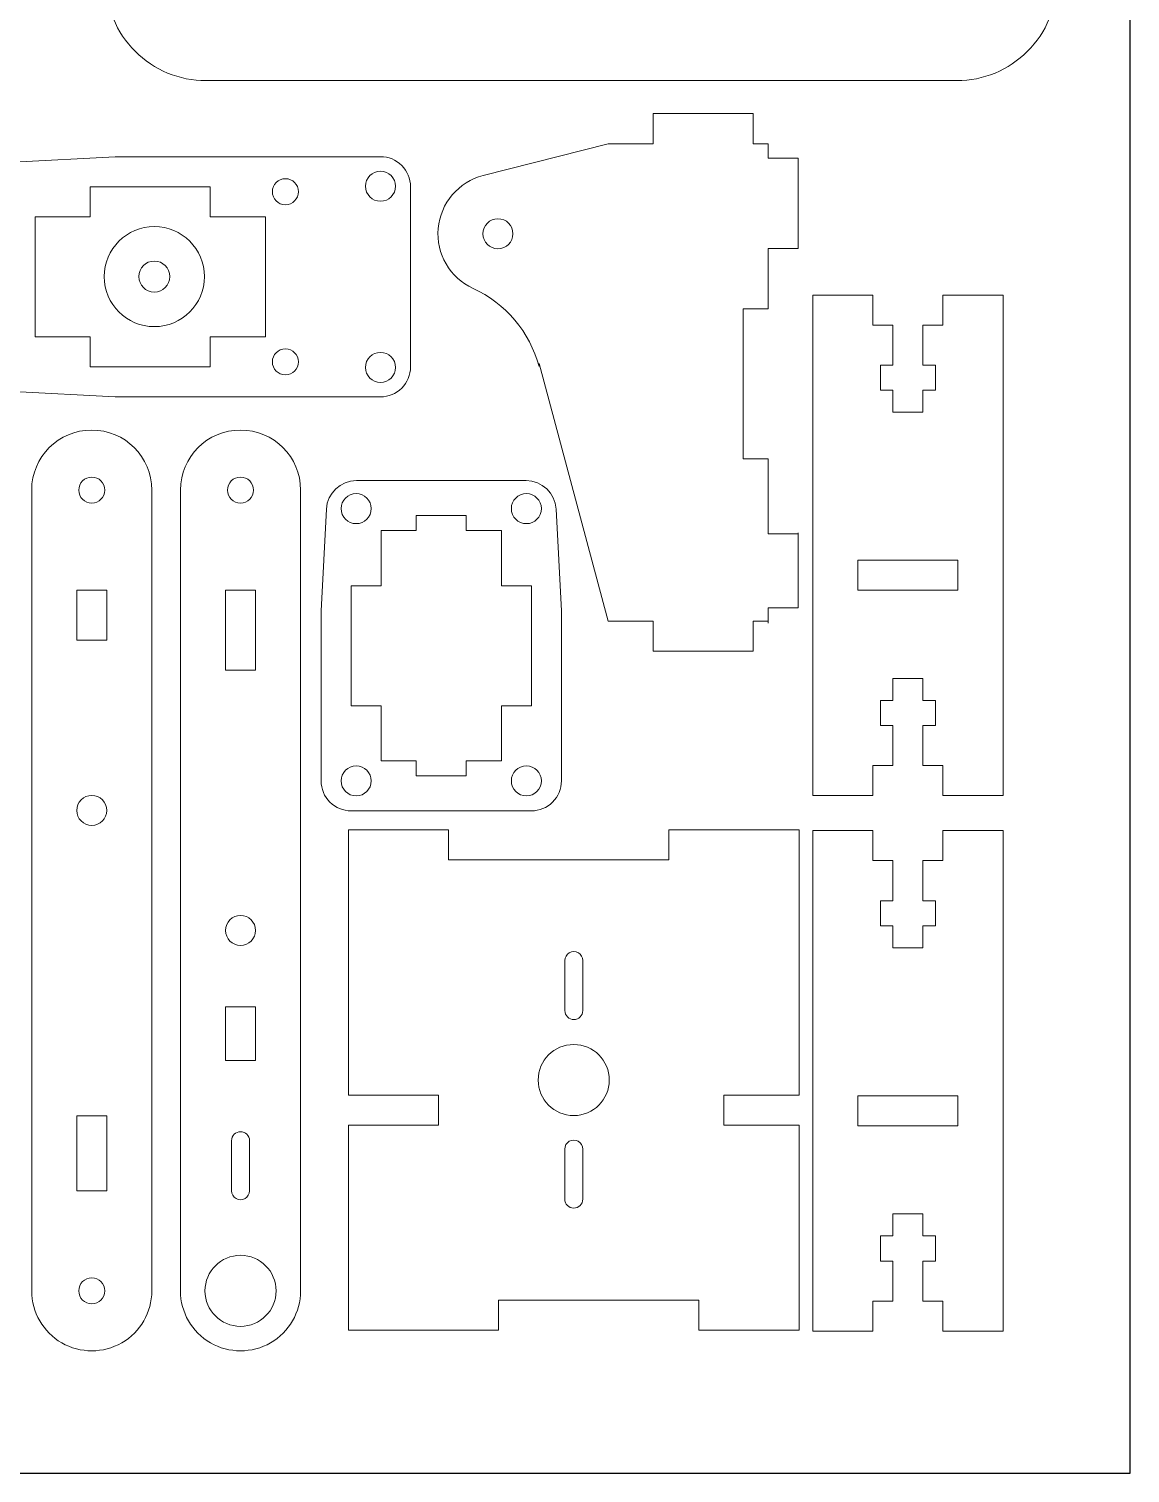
# Model space of a CAD drawing. Header units: centimetres. Extents: x -33.6 to 27.4, y -11.2 to 19.3.
# Drawn here: x 16.38 to 27.38, y -11.21 to 3.22 of the extents above; entities that cross this region are included whole.
import ezdxf

# ---------------------------------------------------------------- set-up
doc = ezdxf.new("R2010")
doc.units = ezdxf.units.CM
doc.header["$MEASUREMENT"] = 0
doc.layers.add('Default', color=7, linetype='Continuous')
doc.layers.add('Layer 1', color=7, linetype='Continuous')

msp = doc.modelspace()

# ---------------------------------------------------------------- linework, layer by layer
msp.add_lwpolyline([(-33.579, -11.212), (27.381, -11.212), (27.381, 19.268), (-33.579, 19.268)], close=True)
at = {"layer": 'Default', "color": 4, "lineweight": 0}
for points, knots in [([(17.15, 3.7), (17.15, 3.435), (17.255, 3.18), (17.443, 2.993), (17.443, 2.993), (17.63, 2.805), (17.885, 2.7), (18.15, 2.7)], [0, 0, 0, 0, 0.333333, 0.333333, 0.333333, 0.333333, 1, 1, 1, 1]), ([(25.65, 2.7), (25.915, 2.7), (26.169, 2.805), (26.357, 2.993), (26.357, 2.993), (26.544, 3.18), (26.65, 3.435), (26.65, 3.7)], [0, 0, 0, 0, 0.333333, 0.333333, 0.333333, 0.333333, 1, 1, 1, 1]), ([(20.194, 1.64), (20.194, 1.72), (20.162, 1.796), (20.106, 1.852), (20.106, 1.852), (20.05, 1.909), (19.974, 1.94), (19.894, 1.94)], [0, 0, 0, 0, 0.333333, 0.333333, 0.333333, 0.333333, 1, 1, 1, 1]), ([(20.919, 1.751), (20.673, 1.688), (20.493, 1.477), (20.47, 1.223), (20.47, 1.223), (20.447, 0.97), (20.587, 0.73), (20.818, 0.624)], [0, 0, 0, 0, 0.333333, 0.333333, 0.333333, 0.333333, 1, 1, 1, 1]), ([(19.894, -0.46), (19.974, -0.46), (20.05, -0.428), (20.106, -0.372), (20.106, -0.372), (20.162, -0.316), (20.194, -0.239), (20.194, -0.16)], [0, 0, 0, 0, 0.333333, 0.333333, 0.333333, 0.333333, 1, 1, 1, 1]), ([(19.096, -1.391), (19.096, -1.059), (18.827, -0.791), (18.496, -0.791), (18.496, -0.791), (18.164, -0.791), (17.896, -1.059), (17.896, -1.391)], [0, 0, 0, 0, 0.333333, 0.333333, 0.333333, 0.333333, 1, 1, 1, 1]), ([(19.301, -4.296), (19.301, -4.376), (19.332, -4.452), (19.389, -4.508), (19.389, -4.508), (19.445, -4.564), (19.521, -4.596), (19.601, -4.596)], [0, 0, 0, 0, 0.333333, 0.333333, 0.333333, 0.333333, 1, 1, 1, 1]), ([(21.401, -4.596), (21.48, -4.596), (21.557, -4.564), (21.613, -4.508), (21.613, -4.508), (21.669, -4.452), (21.701, -4.376), (21.701, -4.296)], [0, 0, 0, 0, 0.333333, 0.333333, 0.333333, 0.333333, 1, 1, 1, 1]), ([(17.896, -9.391), (17.896, -9.605), (18.01, -9.803), (18.196, -9.91), (18.196, -9.91), (18.381, -10.017), (18.61, -10.017), (18.796, -9.91), (18.796, -9.91), (18.981, -9.803), (19.096, -9.605), (19.096, -9.391)], [0, 0, 0, 0, 0.25, 0.25, 0.25, 0.25, 0.5, 0.5, 0.5, 0.5, 1, 1, 1, 1])]:
    msp.add_open_spline(points, degree=3, knots=knots, dxfattribs=at)
for points in [[(18.15, 2.7), (18.15, 2.7), (25.65, 2.7), (25.65, 2.7)], [(22.617, 2.37), (22.617, 2.37), (23.617, 2.37), (23.617, 2.37)], [(22.617, 2.07), (22.617, 2.07), (22.617, 2.37), (22.617, 2.37)], [(23.617, 2.07), (23.617, 2.07), (23.617, 2.37), (23.617, 2.37)], [(22.167, 2.07), (22.167, 2.07), (20.919, 1.751), (20.919, 1.751)], [(22.167, 2.07), (22.167, 2.07), (22.617, 2.07), (22.617, 2.07)], [(23.767, 2.07), (23.767, 2.07), (23.617, 2.07), (23.617, 2.07)], [(23.767, 2.07), (23.767, 2.07), (23.767, 1.924), (23.767, 1.924)], [(17.244, 1.94), (17.244, 1.94), (16.228, 1.887), (16.228, 1.887)], [(19.894, 1.94), (19.894, 1.94), (17.244, 1.94), (17.244, 1.94)], [(23.767, 1.924), (23.767, 1.924), (24.067, 1.924), (24.067, 1.924)], [(24.067, 1.024), (24.067, 1.024), (24.067, 1.924), (24.067, 1.924)], [(20.194, -0.16), (20.194, -0.16), (20.194, 1.64), (20.194, 1.64)], [(23.767, 1.024), (23.767, 1.024), (23.767, 0.42), (23.767, 0.42)], [(23.767, 1.024), (23.767, 1.024), (24.067, 1.024), (24.067, 1.024)], [(21.478, -0.157), (21.385, 0.189), (21.143, 0.475), (20.818, 0.624)], [(24.212, 0.558), (24.212, 0.558), (24.212, -4.442), (24.212, -4.442)], [(24.812, 0.558), (24.812, 0.558), (24.212, 0.558), (24.212, 0.558)], [(24.812, 0.558), (24.812, 0.558), (24.812, 0.258), (24.812, 0.258)], [(26.112, 0.558), (26.112, 0.558), (25.512, 0.558), (25.512, 0.558)], [(25.512, 0.258), (25.512, 0.258), (25.512, 0.558), (25.512, 0.558)], [(26.112, -4.442), (26.112, -4.442), (26.112, 0.558), (26.112, 0.558)], [(23.767, 0.42), (23.767, 0.42), (23.517, 0.42), (23.517, 0.42)], [(23.517, 0.42), (23.517, 0.42), (23.517, -1.08), (23.517, -1.08)], [(24.812, 0.258), (24.812, 0.258), (25.012, 0.258), (25.012, 0.258)], [(25.012, 0.258), (25.012, 0.258), (25.012, -0.142), (25.012, -0.142)], [(25.312, 0.258), (25.312, 0.258), (25.512, 0.258), (25.512, 0.258)], [(25.312, -0.142), (25.312, -0.142), (25.312, 0.258), (25.312, 0.258)], [(21.478, -0.127), (21.478, -0.127), (22.167, -2.7), (22.167, -2.7)], [(24.887, -0.142), (24.887, -0.142), (24.887, -0.392), (24.887, -0.392)], [(25.012, -0.142), (25.012, -0.142), (24.887, -0.142), (24.887, -0.142)], [(25.437, -0.142), (25.437, -0.142), (25.312, -0.142), (25.312, -0.142)], [(25.437, -0.392), (25.437, -0.392), (25.437, -0.142), (25.437, -0.142)], [(17.244, -0.46), (17.244, -0.46), (16.228, -0.406), (16.228, -0.406)], [(24.887, -0.392), (24.887, -0.392), (25.012, -0.392), (25.012, -0.392)], [(25.012, -0.392), (25.012, -0.392), (25.012, -0.612), (25.012, -0.612)], [(25.312, -0.612), (25.312, -0.612), (25.312, -0.392), (25.312, -0.392)], [(25.312, -0.392), (25.312, -0.392), (25.437, -0.392), (25.437, -0.392)], [(17.244, -0.46), (17.244, -0.46), (19.894, -0.46), (19.894, -0.46)], [(25.012, -0.612), (25.012, -0.612), (25.312, -0.612), (25.312, -0.612)], [(23.517, -1.08), (23.517, -1.08), (23.767, -1.08), (23.767, -1.08)], [(23.767, -1.08), (23.767, -1.08), (23.767, -1.58), (23.767, -1.58)], [(19.654, -1.296), (19.494, -1.296), (19.362, -1.421), (19.354, -1.58)], [(21.348, -1.296), (21.348, -1.296), (19.654, -1.296), (19.654, -1.296)], [(21.647, -1.58), (21.639, -1.421), (21.507, -1.296), (21.348, -1.296)], [(17.896, -9.391), (17.896, -9.391), (17.896, -1.391), (17.896, -1.391)], [(19.096, -1.391), (19.096, -1.391), (19.096, -9.391), (19.096, -9.391)], [(19.301, -2.596), (19.301, -2.596), (19.354, -1.58), (19.354, -1.58)], [(21.701, -2.596), (21.701, -2.596), (21.647, -1.58), (21.647, -1.58)], [(23.767, -1.58), (23.767, -1.58), (23.767, -1.828), (23.767, -1.828)], [(23.767, -1.828), (23.767, -1.828), (24.067, -1.828), (24.067, -1.828)], [(24.067, -2.568), (24.067, -2.568), (24.067, -1.818), (24.067, -1.818)], [(19.301, -2.596), (19.301, -2.596), (19.301, -4.296), (19.301, -4.296)], [(21.701, -4.296), (21.701, -4.296), (21.701, -2.596), (21.701, -2.596)], [(23.767, -2.568), (23.767, -2.568), (23.767, -2.72), (23.767, -2.72)], [(23.767, -2.568), (23.767, -2.568), (24.067, -2.568), (24.067, -2.568)], [(22.167, -2.7), (22.167, -2.7), (22.617, -2.7), (22.617, -2.7)], [(22.617, -2.7), (22.617, -2.7), (22.617, -3), (22.617, -3)], [(23.767, -2.7), (23.767, -2.7), (23.617, -2.7), (23.617, -2.7)], [(23.617, -2.7), (23.617, -2.7), (23.617, -3), (23.617, -3)], [(23.617, -3), (23.617, -3), (22.617, -3), (22.617, -3)], [(25.012, -3.272), (25.012, -3.272), (25.312, -3.272), (25.312, -3.272)], [(25.012, -3.492), (25.012, -3.492), (25.012, -3.272), (25.012, -3.272)], [(25.312, -3.272), (25.312, -3.272), (25.312, -3.492), (25.312, -3.492)], [(24.887, -3.492), (24.887, -3.492), (25.012, -3.492), (25.012, -3.492)], [(24.887, -3.742), (24.887, -3.742), (24.887, -3.492), (24.887, -3.492)], [(25.312, -3.492), (25.312, -3.492), (25.437, -3.492), (25.437, -3.492)], [(25.437, -3.492), (25.437, -3.492), (25.437, -3.742), (25.437, -3.742)], [(25.012, -3.742), (25.012, -3.742), (24.887, -3.742), (24.887, -3.742)], [(25.012, -4.142), (25.012, -4.142), (25.012, -3.742), (25.012, -3.742)], [(25.437, -3.742), (25.437, -3.742), (25.312, -3.742), (25.312, -3.742)], [(25.312, -3.742), (25.312, -3.742), (25.312, -4.142), (25.312, -4.142)], [(24.812, -4.142), (24.812, -4.142), (25.012, -4.142), (25.012, -4.142)], [(24.812, -4.442), (24.812, -4.442), (24.812, -4.142), (24.812, -4.142)], [(25.312, -4.142), (25.312, -4.142), (25.512, -4.142), (25.512, -4.142)], [(25.512, -4.142), (25.512, -4.142), (25.512, -4.442), (25.512, -4.442)], [(24.212, -4.442), (24.212, -4.442), (24.812, -4.442), (24.812, -4.442)], [(25.512, -4.442), (25.512, -4.442), (26.112, -4.442), (26.112, -4.442)], [(19.601, -4.596), (19.601, -4.596), (21.401, -4.596), (21.401, -4.596)], [(24.212, -4.793), (24.212, -4.793), (24.212, -9.793), (24.212, -9.793)], [(24.812, -4.793), (24.812, -4.793), (24.212, -4.793), (24.212, -4.793)], [(24.812, -4.793), (24.812, -4.793), (24.812, -5.093), (24.812, -5.093)], [(26.112, -4.793), (26.112, -4.793), (25.512, -4.793), (25.512, -4.793)], [(25.512, -5.093), (25.512, -5.093), (25.512, -4.793), (25.512, -4.793)], [(26.112, -9.793), (26.112, -9.793), (26.112, -4.793), (26.112, -4.793)], [(24.812, -5.093), (24.812, -5.093), (25.012, -5.093), (25.012, -5.093)], [(25.012, -5.093), (25.012, -5.093), (25.012, -5.493), (25.012, -5.493)], [(25.312, -5.093), (25.312, -5.093), (25.512, -5.093), (25.512, -5.093)], [(25.312, -5.493), (25.312, -5.493), (25.312, -5.093), (25.312, -5.093)], [(24.887, -5.493), (24.887, -5.493), (24.887, -5.743), (24.887, -5.743)], [(25.012, -5.493), (25.012, -5.493), (24.887, -5.493), (24.887, -5.493)], [(25.437, -5.493), (25.437, -5.493), (25.312, -5.493), (25.312, -5.493)], [(25.437, -5.743), (25.437, -5.743), (25.437, -5.493), (25.437, -5.493)], [(24.887, -5.743), (24.887, -5.743), (25.012, -5.743), (25.012, -5.743)], [(25.012, -5.743), (25.012, -5.743), (25.012, -5.963), (25.012, -5.963)], [(25.312, -5.963), (25.312, -5.963), (25.312, -5.743), (25.312, -5.743)], [(25.312, -5.743), (25.312, -5.743), (25.437, -5.743), (25.437, -5.743)], [(25.012, -5.963), (25.012, -5.963), (25.312, -5.963), (25.312, -5.963)], [(20.474, -7.435), (20.474, -7.435), (19.574, -7.435), (19.574, -7.435)], [(20.474, -7.735), (20.474, -7.735), (20.474, -7.435), (20.474, -7.435)], [(23.324, -7.435), (23.324, -7.435), (24.074, -7.435), (24.074, -7.435)], [(23.324, -7.435), (23.324, -7.435), (23.324, -7.735), (23.324, -7.735)], [(19.574, -7.735), (19.574, -7.735), (19.574, -9.785), (19.574, -9.785)], [(20.474, -7.735), (20.474, -7.735), (19.574, -7.735), (19.574, -7.735)], [(23.324, -7.735), (23.324, -7.735), (24.074, -7.735), (24.074, -7.735)], [(24.074, -9.785), (24.074, -9.785), (24.074, -7.735), (24.074, -7.735)], [(25.012, -8.623), (25.012, -8.623), (25.312, -8.623), (25.312, -8.623)], [(25.012, -8.843), (25.012, -8.843), (25.012, -8.623), (25.012, -8.623)], [(25.312, -8.623), (25.312, -8.623), (25.312, -8.843), (25.312, -8.843)], [(24.887, -8.843), (24.887, -8.843), (25.012, -8.843), (25.012, -8.843)], [(24.887, -9.093), (24.887, -9.093), (24.887, -8.843), (24.887, -8.843)], [(25.312, -8.843), (25.312, -8.843), (25.437, -8.843), (25.437, -8.843)], [(25.437, -8.843), (25.437, -8.843), (25.437, -9.093), (25.437, -9.093)], [(25.012, -9.093), (25.012, -9.093), (24.887, -9.093), (24.887, -9.093)], [(25.012, -9.493), (25.012, -9.493), (25.012, -9.093), (25.012, -9.093)], [(25.437, -9.093), (25.437, -9.093), (25.312, -9.093), (25.312, -9.093)], [(25.312, -9.093), (25.312, -9.093), (25.312, -9.493), (25.312, -9.493)], [(24.812, -9.493), (24.812, -9.493), (25.012, -9.493), (25.012, -9.493)], [(24.812, -9.793), (24.812, -9.793), (24.812, -9.493), (24.812, -9.493)], [(25.312, -9.493), (25.312, -9.493), (25.512, -9.493), (25.512, -9.493)], [(25.512, -9.493), (25.512, -9.493), (25.512, -9.793), (25.512, -9.793)], [(24.212, -9.793), (24.212, -9.793), (24.812, -9.793), (24.812, -9.793)], [(25.512, -9.793), (25.512, -9.793), (26.112, -9.793), (26.112, -9.793)]]:
    msp.add_open_spline(points, degree=3, dxfattribs=at)
at = {"layer": 'Default', "color": 1, "lineweight": 0}
for points, knots in [([(19.744, 1.645), (19.744, 1.562), (19.811, 1.495), (19.894, 1.495), (19.894, 1.495), (19.977, 1.495), (20.044, 1.562), (20.044, 1.645), (20.044, 1.645), (20.044, 1.728), (19.977, 1.795), (19.894, 1.795), (19.894, 1.795), (19.811, 1.795), (19.744, 1.728), (19.744, 1.645)], [0, 0, 0, 0, 0.2, 0.2, 0.2, 0.2, 0.4, 0.4, 0.4, 0.4, 0.6, 0.6, 0.6, 0.6, 1, 1, 1, 1]), ([(18.814, 1.59), (18.814, 1.519), (18.872, 1.46), (18.944, 1.46), (18.944, 1.46), (19.016, 1.46), (19.074, 1.519), (19.074, 1.59), (19.074, 1.59), (19.074, 1.662), (19.016, 1.72), (18.944, 1.72), (18.944, 1.72), (18.872, 1.72), (18.814, 1.662), (18.814, 1.59)], [0, 0, 0, 0, 0.2, 0.2, 0.2, 0.2, 0.4, 0.4, 0.4, 0.4, 0.6, 0.6, 0.6, 0.6, 1, 1, 1, 1]), ([(21.067, 1.32), (20.985, 1.32), (20.917, 1.253), (20.917, 1.17), (20.917, 1.17), (20.917, 1.087), (20.985, 1.02), (21.067, 1.02), (21.067, 1.02), (21.15, 1.02), (21.217, 1.087), (21.217, 1.17), (21.217, 1.17), (21.217, 1.253), (21.15, 1.32), (21.067, 1.32)], [0, 0, 0, 0, 0.2, 0.2, 0.2, 0.2, 0.4, 0.4, 0.4, 0.4, 0.6, 0.6, 0.6, 0.6, 1, 1, 1, 1]), ([(18.814, -0.11), (18.814, -0.181), (18.872, -0.24), (18.944, -0.24), (18.944, -0.24), (19.016, -0.24), (19.074, -0.181), (19.074, -0.11), (19.074, -0.11), (19.074, -0.038), (19.016, 0.02), (18.944, 0.02), (18.944, 0.02), (18.872, 0.02), (18.814, -0.038), (18.814, -0.11)], [0, 0, 0, 0, 0.2, 0.2, 0.2, 0.2, 0.4, 0.4, 0.4, 0.4, 0.6, 0.6, 0.6, 0.6, 1, 1, 1, 1]), ([(19.744, -0.165), (19.744, -0.248), (19.811, -0.315), (19.894, -0.315), (19.894, -0.315), (19.977, -0.315), (20.044, -0.248), (20.044, -0.165), (20.044, -0.165), (20.044, -0.082), (19.977, -0.015), (19.894, -0.015), (19.894, -0.015), (19.811, -0.015), (19.744, -0.082), (19.744, -0.165)], [0, 0, 0, 0, 0.2, 0.2, 0.2, 0.2, 0.4, 0.4, 0.4, 0.4, 0.6, 0.6, 0.6, 0.6, 1, 1, 1, 1]), ([(18.496, -1.261), (18.424, -1.261), (18.366, -1.319), (18.366, -1.391), (18.366, -1.391), (18.366, -1.462), (18.424, -1.521), (18.496, -1.521), (18.496, -1.521), (18.567, -1.521), (18.626, -1.462), (18.626, -1.391), (18.626, -1.391), (18.626, -1.319), (18.567, -1.261), (18.496, -1.261)], [0, 0, 0, 0, 0.2, 0.2, 0.2, 0.2, 0.4, 0.4, 0.4, 0.4, 0.6, 0.6, 0.6, 0.6, 1, 1, 1, 1]), ([(19.651, -1.426), (19.568, -1.426), (19.501, -1.493), (19.501, -1.576), (19.501, -1.576), (19.501, -1.659), (19.568, -1.726), (19.651, -1.726), (19.651, -1.726), (19.734, -1.726), (19.801, -1.659), (19.801, -1.576), (19.801, -1.576), (19.801, -1.493), (19.734, -1.426), (19.651, -1.426)], [0, 0, 0, 0, 0.2, 0.2, 0.2, 0.2, 0.4, 0.4, 0.4, 0.4, 0.6, 0.6, 0.6, 0.6, 1, 1, 1, 1]), ([(21.351, -1.426), (21.268, -1.426), (21.201, -1.493), (21.201, -1.576), (21.201, -1.576), (21.201, -1.659), (21.268, -1.726), (21.351, -1.726), (21.351, -1.726), (21.434, -1.726), (21.501, -1.659), (21.501, -1.576), (21.501, -1.576), (21.501, -1.493), (21.434, -1.426), (21.351, -1.426)], [0, 0, 0, 0, 0.2, 0.2, 0.2, 0.2, 0.4, 0.4, 0.4, 0.4, 0.6, 0.6, 0.6, 0.6, 1, 1, 1, 1]), ([(19.651, -4.146), (19.568, -4.146), (19.501, -4.213), (19.501, -4.296), (19.501, -4.296), (19.501, -4.379), (19.568, -4.446), (19.651, -4.446), (19.651, -4.446), (19.734, -4.446), (19.801, -4.379), (19.801, -4.296), (19.801, -4.296), (19.801, -4.213), (19.734, -4.146), (19.651, -4.146)], [0, 0, 0, 0, 0.2, 0.2, 0.2, 0.2, 0.4, 0.4, 0.4, 0.4, 0.6, 0.6, 0.6, 0.6, 1, 1, 1, 1]), ([(21.351, -4.146), (21.268, -4.146), (21.201, -4.213), (21.201, -4.296), (21.201, -4.296), (21.201, -4.379), (21.268, -4.446), (21.351, -4.446), (21.351, -4.446), (21.434, -4.446), (21.501, -4.379), (21.501, -4.296), (21.501, -4.296), (21.501, -4.213), (21.434, -4.146), (21.351, -4.146)], [0, 0, 0, 0, 0.2, 0.2, 0.2, 0.2, 0.4, 0.4, 0.4, 0.4, 0.6, 0.6, 0.6, 0.6, 1, 1, 1, 1]), ([(18.496, -5.64), (18.413, -5.64), (18.346, -5.707), (18.346, -5.79), (18.346, -5.79), (18.346, -5.873), (18.413, -5.94), (18.496, -5.94), (18.496, -5.94), (18.578, -5.94), (18.646, -5.873), (18.646, -5.79), (18.646, -5.79), (18.646, -5.707), (18.578, -5.64), (18.496, -5.64)], [0, 0, 0, 0, 0.2, 0.2, 0.2, 0.2, 0.4, 0.4, 0.4, 0.4, 0.6, 0.6, 0.6, 0.6, 1, 1, 1, 1]), ([(21.915, -6.091), (21.915, -6.059), (21.898, -6.03), (21.87, -6.013), (21.87, -6.013), (21.843, -5.997), (21.808, -5.997), (21.78, -6.013), (21.78, -6.013), (21.753, -6.03), (21.735, -6.059), (21.735, -6.091)], [0, 0, 0, 0, 0.25, 0.25, 0.25, 0.25, 0.5, 0.5, 0.5, 0.5, 1, 1, 1, 1]), ([(21.735, -6.591), (21.735, -6.641), (21.776, -6.681), (21.825, -6.681), (21.825, -6.681), (21.875, -6.681), (21.915, -6.641), (21.915, -6.591)], [0, 0, 0, 0, 0.333333, 0.333333, 0.333333, 0.333333, 1, 1, 1, 1]), ([(18.586, -7.891), (18.586, -7.841), (18.545, -7.801), (18.496, -7.801), (18.496, -7.801), (18.446, -7.801), (18.406, -7.841), (18.406, -7.891)], [0, 0, 0, 0, 0.333333, 0.333333, 0.333333, 0.333333, 1, 1, 1, 1]), ([(21.914, -7.975), (21.914, -7.943), (21.897, -7.913), (21.869, -7.897), (21.869, -7.897), (21.841, -7.881), (21.807, -7.881), (21.779, -7.897), (21.779, -7.897), (21.751, -7.913), (21.734, -7.943), (21.734, -7.975)], [0, 0, 0, 0, 0.25, 0.25, 0.25, 0.25, 0.5, 0.5, 0.5, 0.5, 1, 1, 1, 1]), ([(18.406, -8.391), (18.406, -8.423), (18.423, -8.453), (18.451, -8.469), (18.451, -8.469), (18.478, -8.485), (18.513, -8.485), (18.541, -8.469), (18.541, -8.469), (18.568, -8.453), (18.586, -8.423), (18.586, -8.391)], [0, 0, 0, 0, 0.25, 0.25, 0.25, 0.25, 0.5, 0.5, 0.5, 0.5, 1, 1, 1, 1]), ([(21.734, -8.475), (21.734, -8.525), (21.774, -8.565), (21.824, -8.565), (21.824, -8.565), (21.874, -8.565), (21.914, -8.525), (21.914, -8.475)], [0, 0, 0, 0, 0.333333, 0.333333, 0.333333, 0.333333, 1, 1, 1, 1]), ([(18.496, -9.036), (18.3, -9.036), (18.141, -9.195), (18.141, -9.391), (18.141, -9.391), (18.141, -9.587), (18.3, -9.746), (18.496, -9.746), (18.496, -9.746), (18.692, -9.746), (18.851, -9.587), (18.851, -9.391), (18.851, -9.391), (18.851, -9.195), (18.692, -9.036), (18.496, -9.036)], [0, 0, 0, 0, 0.2, 0.2, 0.2, 0.2, 0.4, 0.4, 0.4, 0.4, 0.6, 0.6, 0.6, 0.6, 1, 1, 1, 1])]:
    msp.add_open_spline(points, degree=3, knots=knots, dxfattribs=at)
at = {"layer": 'Default', "color": 2, "lineweight": 0}
for points in [[(16.994, 1.64), (16.994, 1.64), (18.194, 1.64), (18.194, 1.64)], [(16.994, 1.34), (16.994, 1.34), (16.994, 1.64), (16.994, 1.64)], [(18.194, 1.64), (18.194, 1.64), (18.194, 1.34), (18.194, 1.34)], [(16.444, 1.34), (16.444, 1.34), (16.994, 1.34), (16.994, 1.34)], [(16.444, 0.14), (16.444, 0.14), (16.444, 1.34), (16.444, 1.34)], [(18.194, 1.34), (18.194, 1.34), (18.744, 1.34), (18.744, 1.34)], [(18.744, 1.34), (18.744, 1.34), (18.744, 0.14), (18.744, 0.14)], [(16.994, 0.14), (16.994, 0.14), (16.444, 0.14), (16.444, 0.14)], [(16.994, 0.14), (16.994, 0.14), (16.994, -0.16), (16.994, -0.16)], [(18.744, 0.14), (18.744, 0.14), (18.194, 0.14), (18.194, 0.14)], [(18.194, -0.16), (18.194, -0.16), (18.194, 0.14), (18.194, 0.14)], [(16.994, -0.16), (16.994, -0.16), (18.194, -0.16), (18.194, -0.16)], [(20.751, -1.646), (20.751, -1.646), (20.251, -1.646), (20.251, -1.646)], [(20.251, -1.646), (20.251, -1.646), (20.251, -1.796), (20.251, -1.796)], [(20.751, -1.796), (20.751, -1.796), (20.751, -1.646), (20.751, -1.646)], [(19.901, -1.796), (19.901, -1.796), (20.251, -1.796), (20.251, -1.796)], [(19.901, -2.346), (19.901, -2.346), (19.901, -1.796), (19.901, -1.796)], [(20.751, -1.796), (20.751, -1.796), (21.101, -1.796), (21.101, -1.796)], [(21.101, -1.796), (21.101, -1.796), (21.101, -2.346), (21.101, -2.346)], [(19.601, -2.346), (19.601, -2.346), (19.601, -3.546), (19.601, -3.546)], [(19.901, -2.346), (19.901, -2.346), (19.601, -2.346), (19.601, -2.346)], [(21.101, -2.346), (21.101, -2.346), (21.401, -2.346), (21.401, -2.346)], [(21.401, -2.346), (21.401, -2.346), (21.401, -3.546), (21.401, -3.546)], [(19.601, -3.546), (19.601, -3.546), (19.901, -3.546), (19.901, -3.546)], [(19.901, -4.096), (19.901, -4.096), (19.901, -3.546), (19.901, -3.546)], [(21.101, -3.546), (21.101, -3.546), (21.101, -4.096), (21.101, -4.096)], [(21.401, -3.546), (21.401, -3.546), (21.101, -3.546), (21.101, -3.546)], [(20.251, -4.096), (20.251, -4.096), (19.901, -4.096), (19.901, -4.096)], [(20.251, -4.246), (20.251, -4.246), (20.251, -4.096), (20.251, -4.096)], [(21.101, -4.096), (21.101, -4.096), (20.751, -4.096), (20.751, -4.096)], [(20.751, -4.096), (20.751, -4.096), (20.751, -4.246), (20.751, -4.246)], [(20.751, -4.246), (20.751, -4.246), (20.251, -4.246), (20.251, -4.246)]]:
    msp.add_open_spline(points, degree=3, dxfattribs=at)
at = {"layer": 'Default', "color": 1, "lineweight": 0}
for points in [[(24.662, -2.392), (24.662, -2.392), (24.662, -2.092), (24.662, -2.092)], [(24.662, -2.092), (24.662, -2.092), (25.662, -2.092), (25.662, -2.092)], [(25.662, -2.092), (25.662, -2.092), (25.662, -2.392), (25.662, -2.392)], [(18.646, -2.391), (18.646, -2.391), (18.346, -2.391), (18.346, -2.391)], [(18.346, -2.391), (18.346, -2.391), (18.346, -3.191), (18.346, -3.191)], [(18.646, -3.191), (18.646, -3.191), (18.646, -2.391), (18.646, -2.391)], [(25.662, -2.392), (25.662, -2.392), (24.662, -2.392), (24.662, -2.392)], [(18.346, -3.191), (18.346, -3.191), (18.646, -3.191), (18.646, -3.191)], [(21.735, -6.591), (21.735, -6.591), (21.735, -6.091), (21.735, -6.091)], [(21.915, -6.091), (21.915, -6.091), (21.915, -6.591), (21.915, -6.591)], [(18.646, -6.553), (18.646, -6.553), (18.346, -6.553), (18.346, -6.553)], [(18.346, -6.553), (18.346, -6.553), (18.346, -7.091), (18.346, -7.091)], [(18.646, -7.091), (18.646, -7.091), (18.646, -6.553), (18.646, -6.553)], [(18.346, -7.091), (18.346, -7.091), (18.646, -7.091), (18.646, -7.091)], [(24.662, -7.743), (24.662, -7.743), (24.662, -7.443), (24.662, -7.443)], [(24.662, -7.443), (24.662, -7.443), (25.662, -7.443), (25.662, -7.443)], [(25.662, -7.443), (25.662, -7.443), (25.662, -7.743), (25.662, -7.743)], [(25.662, -7.743), (25.662, -7.743), (24.662, -7.743), (24.662, -7.743)], [(18.406, -8.391), (18.406, -8.391), (18.406, -7.891), (18.406, -7.891)], [(18.586, -7.891), (18.586, -7.891), (18.586, -8.391), (18.586, -8.391)], [(21.734, -8.475), (21.734, -8.475), (21.734, -7.975), (21.734, -7.975)], [(21.914, -7.975), (21.914, -7.975), (21.914, -8.475), (21.914, -8.475)]]:
    msp.add_open_spline(points, degree=3, dxfattribs=at)
at = {"layer": 'Layer 1', "color": 3, "lineweight": 0}
msp.add_open_spline([(17.135, 0.742), (17.135, 0.466), (17.359, 0.242), (17.635, 0.242), (17.635, 0.242), (17.911, 0.242), (18.135, 0.466), (18.135, 0.742), (18.135, 0.742), (18.135, 1.018), (17.911, 1.242), (17.635, 1.242), (17.635, 1.242), (17.359, 1.242), (17.135, 1.018), (17.135, 0.742)], degree=3, knots=[0, 0, 0, 0, 0.2, 0.2, 0.2, 0.2, 0.4, 0.4, 0.4, 0.4, 0.6, 0.6, 0.6, 0.6, 1, 1, 1, 1], dxfattribs=at)
at = {"layer": 'Layer 1', "color": 1, "lineweight": 0}
for points in [[(17.48, 0.742), (17.48, 0.656), (17.549, 0.587), (17.635, 0.587), (17.635, 0.587), (17.72, 0.587), (17.79, 0.656), (17.79, 0.742), (17.79, 0.742), (17.79, 0.827), (17.72, 0.897), (17.635, 0.897), (17.635, 0.897), (17.549, 0.897), (17.48, 0.827), (17.48, 0.742)], [(17.01, -1.261), (16.939, -1.261), (16.88, -1.319), (16.88, -1.391), (16.88, -1.391), (16.88, -1.462), (16.939, -1.521), (17.01, -1.521), (17.01, -1.521), (17.082, -1.521), (17.14, -1.462), (17.14, -1.391), (17.14, -1.391), (17.14, -1.319), (17.082, -1.261), (17.01, -1.261)], [(17.01, -4.441), (16.928, -4.441), (16.86, -4.508), (16.86, -4.591), (16.86, -4.591), (16.86, -4.673), (16.928, -4.741), (17.01, -4.741), (17.01, -4.741), (17.093, -4.741), (17.16, -4.673), (17.16, -4.591), (17.16, -4.591), (17.16, -4.508), (17.093, -4.441), (17.01, -4.441)], [(21.824, -7.64), (22.02, -7.64), (22.179, -7.481), (22.179, -7.285), (22.179, -7.285), (22.179, -7.089), (22.02, -6.93), (21.824, -6.93), (21.824, -6.93), (21.628, -6.93), (21.469, -7.089), (21.469, -7.285), (21.469, -7.285), (21.469, -7.481), (21.628, -7.64), (21.824, -7.64)], [(17.01, -9.261), (16.939, -9.261), (16.88, -9.319), (16.88, -9.391), (16.88, -9.391), (16.88, -9.462), (16.939, -9.521), (17.01, -9.521), (17.01, -9.521), (17.082, -9.521), (17.14, -9.462), (17.14, -9.391), (17.14, -9.391), (17.14, -9.319), (17.082, -9.261), (17.01, -9.261)]]:
    msp.add_open_spline(points, degree=3, knots=[0, 0, 0, 0, 0.2, 0.2, 0.2, 0.2, 0.4, 0.4, 0.4, 0.4, 0.6, 0.6, 0.6, 0.6, 1, 1, 1, 1], dxfattribs=at)
at = {"layer": 'Layer 1', "color": 4, "lineweight": 0}
for points, knots in [([(17.61, -1.391), (17.61, -1.059), (17.342, -0.791), (17.01, -0.791), (17.01, -0.791), (16.679, -0.791), (16.41, -1.059), (16.41, -1.391)], [0, 0, 0, 0, 0.333333, 0.333333, 0.333333, 0.333333, 1, 1, 1, 1]), ([(16.41, -9.391), (16.41, -9.605), (16.525, -9.803), (16.71, -9.91), (16.71, -9.91), (16.896, -10.017), (17.125, -10.017), (17.31, -9.91), (17.31, -9.91), (17.496, -9.803), (17.61, -9.605), (17.61, -9.391)], [0, 0, 0, 0, 0.25, 0.25, 0.25, 0.25, 0.5, 0.5, 0.5, 0.5, 1, 1, 1, 1])]:
    msp.add_open_spline(points, degree=3, knots=knots, dxfattribs=at)
for points in [[(16.41, -9.391), (16.41, -9.391), (16.41, -1.391), (16.41, -1.391)], [(17.61, -1.391), (17.61, -1.391), (17.61, -9.391), (17.61, -9.391)], [(19.574, -4.785), (19.574, -4.785), (19.574, -7.435), (19.574, -7.435)], [(20.574, -4.785), (20.574, -4.785), (19.574, -4.785), (19.574, -4.785)], [(20.574, -5.085), (20.574, -5.085), (20.574, -4.785), (20.574, -4.785)], [(24.074, -4.785), (24.074, -4.785), (22.774, -4.785), (22.774, -4.785)], [(22.774, -4.785), (22.774, -4.785), (22.774, -5.085), (22.774, -5.085)], [(24.074, -7.435), (24.074, -7.435), (24.074, -4.785), (24.074, -4.785)], [(22.774, -5.085), (22.774, -5.085), (20.574, -5.085), (20.574, -5.085)], [(21.074, -9.485), (21.074, -9.485), (21.074, -9.785), (21.074, -9.785)], [(23.074, -9.485), (23.074, -9.485), (21.074, -9.485), (21.074, -9.485)], [(23.074, -9.785), (23.074, -9.785), (23.074, -9.485), (23.074, -9.485)], [(19.574, -9.785), (19.574, -9.785), (21.074, -9.785), (21.074, -9.785)], [(23.074, -9.785), (23.074, -9.785), (24.074, -9.785), (24.074, -9.785)]]:
    msp.add_open_spline(points, degree=3, dxfattribs=at)
at = {"layer": 'Layer 1', "color": 1, "lineweight": 0}
for points in [[(17.16, -2.391), (17.16, -2.391), (16.86, -2.391), (16.86, -2.391)], [(16.86, -2.391), (16.86, -2.391), (16.86, -2.891), (16.86, -2.891)], [(17.16, -2.891), (17.16, -2.891), (17.16, -2.391), (17.16, -2.391)], [(16.86, -2.891), (16.86, -2.891), (17.16, -2.891), (17.16, -2.891)], [(17.16, -7.641), (17.16, -7.641), (16.86, -7.641), (16.86, -7.641)], [(16.86, -7.641), (16.86, -7.641), (16.86, -8.391), (16.86, -8.391)], [(17.16, -8.391), (17.16, -8.391), (17.16, -7.641), (17.16, -7.641)], [(16.86, -8.391), (16.86, -8.391), (17.16, -8.391), (17.16, -8.391)]]:
    msp.add_open_spline(points, degree=3, dxfattribs=at)

doc.saveas('drawing.dxf')
